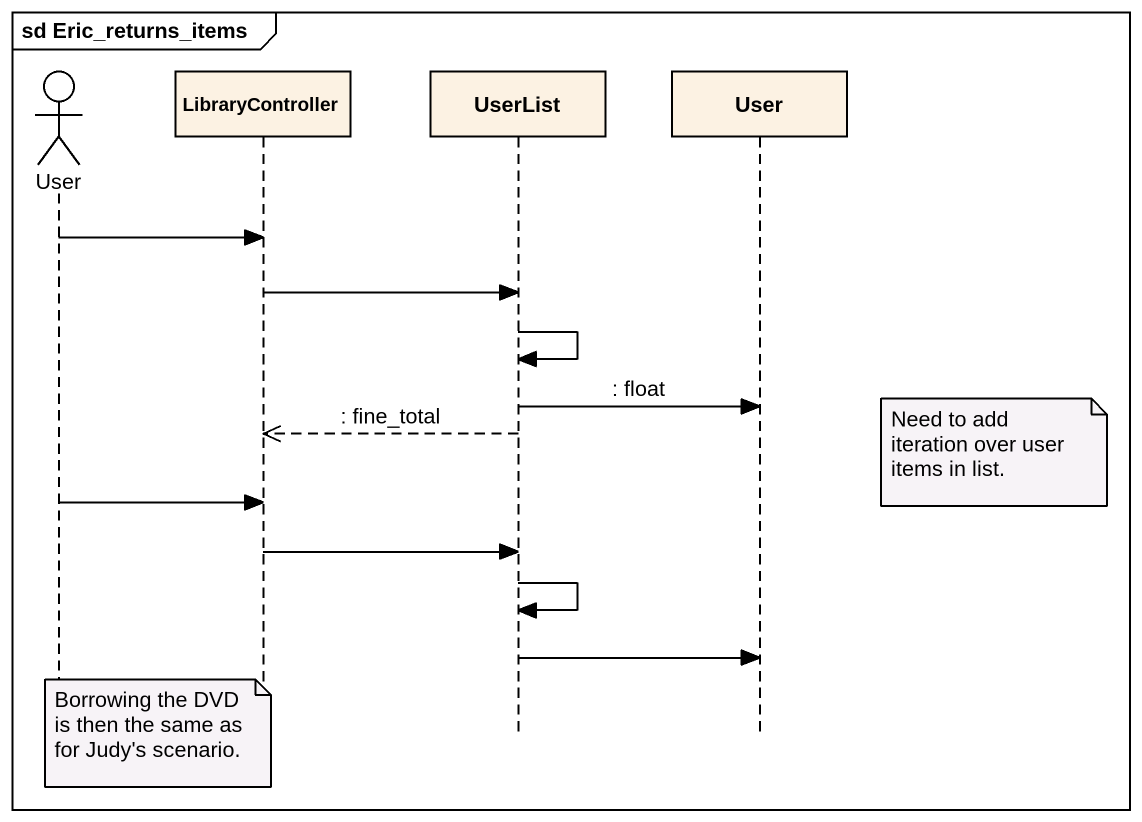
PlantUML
@startuml
mainframe sd Eric_returns_items
hide footbox
actor User
participant LibraryController
participant UserList
participant "User" as User_2

User -> LibraryController
LibraryController -> UserList
UserList -> UserList
UserList -> User_2 : : float
UserList -->> LibraryController : : fine_total
note right of User_2 : Need to add iteration over user items in list.
User -> LibraryController
LibraryController -> UserList
UserList -> UserList
UserList -> User_2
note over User : Borrowing the DVD is then the same as for Judy's scenario.
@enduml
